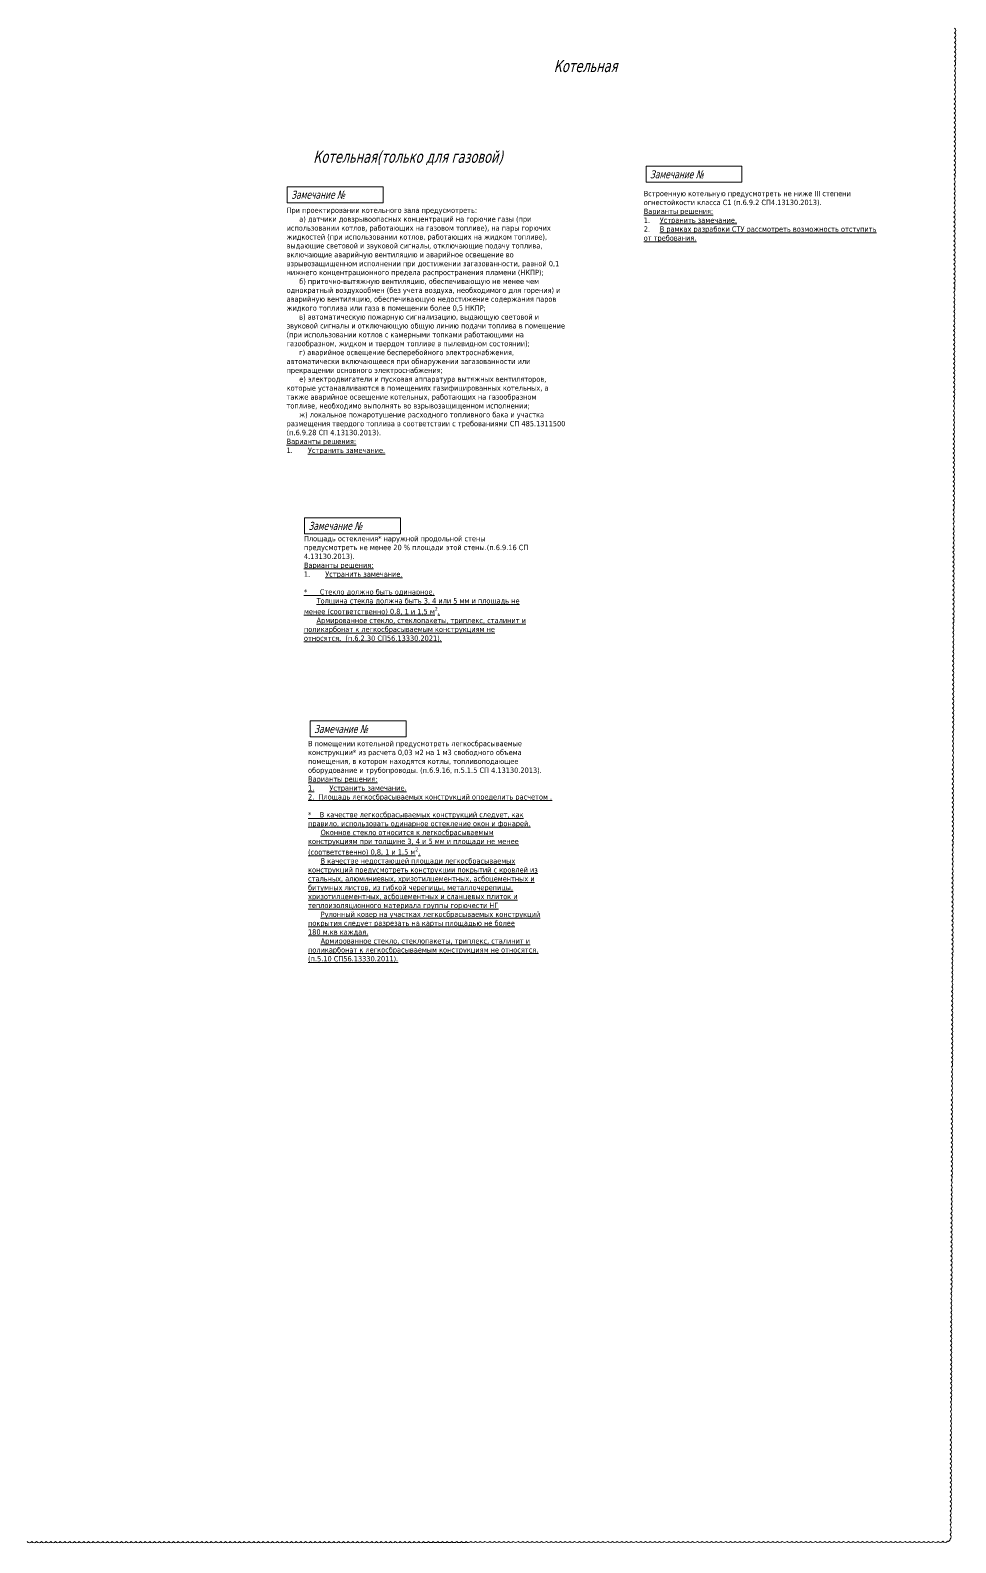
# Model space of a CAD drawing. Header units: millimetres. Extents: x -204396 to 1997851, y -2958255 to 237418.
# Drawn here: x 1105239 to 1209403, y -46702 to 123440 of the extents above; entities that cross this region are included whole.
import ezdxf

# ---------------------------------------------------------------- set-up
doc = ezdxf.new("R2010")
doc.units = ezdxf.units.MM
doc.layers.add('экспертиза', color=1, linetype='Continuous', lineweight=0)
doc.layers.add('экспертиза ДУ', color=1, linetype='Continuous', lineweight=0)
doc.styles.add('ЭКСПЕРТИЗА', font='tahoma.ttf')

msp = doc.modelspace()

# ---------------------------------------------------------------- linework, layer by layer
at = {"layer": 'экспертиза'}
msp.add_lwpolyline([(1104898, -46564, 0.5205671), (1105430, -46564, 0.5205671), (1105961, -46563, 0.5205671), (1106492, -46563, 0.5205671), (1107023, -46563, 0.5205671), (1107554, -46563, 0.5205671), (1108085, -46563, 0.5205671), (1108616, -46563, 0.5205671), (1109147, -46563, 0.5205671), (1109679, -46563, 0.5205671), (1110210, -46563, 0.5205671), (1110741, -46562, 0.5205671), (1111272, -46562, 0.5205671), (1111803, -46562, 0.5205671), (1112334, -46562, 0.5205671), (1112865, -46562, 0.5205671), (1113397, -46562, 0.5205671), (1113928, -46562, 0.5205671), (1114459, -46562, 0.5205671), (1114990, -46562, 0.5205671), (1115521, -46561, 0.5205671), (1116052, -46561, 0.5205671), (1116583, -46561, 0.5205671), (1117115, -46561, 0.5205671), (1117646, -46561, 0.5205671), (1118177, -46561, 0.5205671), (1118708, -46561, 0.5205671), (1119239, -46561, 0.5205671), (1119770, -46561, 0.5205671), (1120301, -46560, 0.5205671), (1120833, -46560, 0.5205671), (1121364, -46560, 0.5205671), (1121895, -46560, 0.5205671), (1122426, -46560, 0.5205671), (1122957, -46560, 0.5205671), (1123488, -46560, 0.5205671), (1124019, -46560, 0.5205671), (1124551, -46560, 0.5205671), (1125082, -46560, 0.5205671), (1125613, -46559, 0.5205671), (1126144, -46559, 0.5205671), (1126675, -46559, 0.5205671), (1127206, -46559, 0.5205671), (1127737, -46559, 0.5205671), (1128268, -46559, 0.5205671), (1128800, -46559, 0.5205671), (1129331, -46559, 0.5205671), (1129862, -46559, 0.5205671), (1130393, -46558, 0.5205671), (1130924, -46558, 0.5205671), (1131455, -46558, 0.5205671), (1131986, -46558, 0.5205671), (1132518, -46558, 0.5205671), (1133049, -46558, 0.5205671), (1133580, -46558, 0.5205671), (1134111, -46558, 0.5205671), (1134642, -46558, 0.5205671), (1135173, -46557, 0.5205671), (1135704, -46557, 0.5205671), (1136236, -46557, 0.5205671), (1136767, -46557, 0.5205671), (1137298, -46557, 0.5205671), (1137829, -46557, 0.5205671), (1138360, -46557, 0.5205671), (1138891, -46557, 0.5205671), (1139422, -46557, 0.5205671), (1139954, -46556, 0.5205671), (1140485, -46556, 0.5205671), (1141016, -46556, 0.5205671), (1141547, -46556, 0.5205671), (1142078, -46556, 0.5205671), (1142609, -46556, 0.5205671), (1143140, -46556, 0.5205671), (1143672, -46556, 0.5205671), (1144203, -46556, 0.5205671), (1144734, -46555, 0.5205671), (1145265, -46555, 0.5205671), (1145796, -46555, 0.5205671), (1146327, -46555, 0.5205671), (1146858, -46555, 0.5205671), (1147389, -46555, 0.5205671), (1147921, -46555, 0.5205671), (1148452, -46555, 0.5205671), (1148983, -46555, 0.5205671), (1149514, -46554, 0.5205671), (1150045, -46554, 0.5205671), (1150576, -46554, 0.5205671), (1151107, -46554, 0.5205671), (1151639, -46554, 0.5205671), (1152170, -46554, 0.5205671), (1152701, -46554, 0.5205671), (1153232, -46554, 0.5205671), (1153763, -46554, 0.5205671), (1154294, -46554, 0.5205671), (1154825, -46553, 0.5205671), (1155357, -46553, 0.5205671), (1155888, -46553, 0.5205671), (1156419, -46553, 0.5205671), (1156950, -46553, 0.5205671), (1157481, -46553, 0.5205671), (1158012, -46553, 0.5205671), (1158543, -46553, 0.5205671), (1159075, -46553, 0.5205671), (1159606, -46552, 0.5205671), (1160137, -46552, 0.5205671), (1160668, -46552, 0.5205671), (1161199, -46552, 0.5205671), (1161730, -46552, 0.5205671), (1162261, -46552, 0.5205671), (1162793, -46552, 0.5205671), (1163324, -46552, 0.5205671), (1163855, -46552, 0.5205671), (1164386, -46551, 0.5205671), (1164917, -46551, 0.5205671), (1165448, -46551, 0.5205671), (1165979, -46551, 0.5205671), (1166510, -46551, 0.5205671), (1167042, -46551, 0.5205671), (1167573, -46551, 0.5205671), (1168104, -46551, 0.5205671), (1168635, -46551, 0.5205671), (1169166, -46550, 0.5205671), (1169697, -46550, 0.5205671), (1170228, -46550, 0.5205671), (1170760, -46550, 0.5205671), (1171291, -46550, 0.5205671), (1171822, -46550, 0.5205671), (1172353, -46550, 0.5205671), (1172884, -46550, 0.5205671), (1173415, -46550, 0.5205671), (1173946, -46549, 0.5205671), (1174478, -46549, 0.5205671), (1175009, -46549, 0.5205671), (1175540, -46549, 0.5205671), (1176071, -46549, 0.5205671), (1176602, -46549, 0.5205671), (1177133, -46549, 0.5205671), (1177664, -46549, 0.5205671), (1178196, -46549, 0.5205671), (1178727, -46548, 0.5205671), (1179258, -46548, 0.5205671), (1179789, -46548, 0.5205671), (1180320, -46548, 0.5205671), (1180851, -46548, 0.5205671), (1181382, -46548, 0.5205671), (1181914, -46548, 0.5205671), (1182445, -46548, 0.5205671), (1182976, -46548, 0.5205671), (1183507, -46548, 0.5205671), (1184038, -46547, 0.5205671), (1184569, -46547, 0.5205671), (1185100, -46547, 0.5205671), (1185631, -46547, 0.5205671), (1186163, -46547, 0.5205671), (1186694, -46547, 0.5205671), (1187225, -46547, 0.5205671), (1187756, -46547, 0.5205671), (1188287, -46547, 0.5205671), (1188818, -46546, 0.5205671), (1189349, -46546, 0.5205671), (1189881, -46546, 0.5205671), (1190412, -46546, 0.5205671), (1190943, -46546, 0.5205671), (1191474, -46546, 0.5205671), (1192005, -46546, 0.5205671), (1192536, -46546, 0.5205671), (1193067, -46546, 0.5205671), (1193599, -46545, 0.5205671), (1194130, -46545, 0.5205671), (1194661, -46545, 0.5205671), (1195192, -46545, 0.5205671), (1195723, -46545, 0.5205671), (1196254, -46545, 0.5205671), (1196785, -46545, 0.5205671), (1197317, -46545, 0.5205671), (1197848, -46545, 0.5205671), (1198379, -46544, 0.5205671), (1198910, -46544, 0.5205671), (1199441, -46544, 0.5205671), (1199972, -46544, 0.5205671), (1200503, -46544, 0.5205671), (1201034, -46544, 0.5205671), (1201566, -46544, 0.5205671), (1202097, -46544, 0.5205671), (1202628, -46544, 0.5205671), (1203159, -46543, 0.5205671), (1203690, -46543, 0.5205671), (1204221, -46543, 0.5205671), (1204752, -46543, 0.5205671), (1205284, -46543, 0.5205671), (1205815, -46543, 0.5205671), (1206346, -46543, 0.5205671), (1206877, -46543, 0.5205671), (1207408, -46543, 0.5205671), (1207939, -46542, 0.5205671), (1208470, -46542, 0.5205671), (1208756, -46296, 0.5205671), (1208757, -45764, 0.5205671), (1208759, -45233, 0.5205671), (1208760, -44702, 0.5205671), (1208762, -44171, 0.5205671), (1208764, -43640, 0.5205671), (1208765, -43109, 0.5205671), (1208767, -42578, 0.5205671), (1208768, -42046, 0.5205671), (1208770, -41515, 0.5205671), (1208771, -40984, 0.5205671), (1208773, -40453, 0.5205671), (1208775, -39922, 0.5205671), (1208776, -39391, 0.5205671), (1208778, -38860, 0.5205671), (1208779, -38329, 0.5205671), (1208781, -37797, 0.5205671), (1208783, -37266, 0.5205671), (1208784, -36735, 0.5205671), (1208786, -36204, 0.5205671), (1208787, -35673, 0.5205671), (1208789, -35142, 0.5205671), (1208791, -34611, 0.5205671), (1208792, -34079, 0.5205671), (1208794, -33548, 0.5205671), (1208795, -33017, 0.5205671), (1208797, -32486, 0.5205671), (1208799, -31955, 0.5205671), (1208800, -31424, 0.5205671), (1208802, -30893, 0.5205671), (1208803, -30361, 0.5205671), (1208805, -29830, 0.5205671), (1208807, -29299, 0.5205671), (1208808, -28768, 0.5205671), (1208810, -28237, 0.5205671), (1208811, -27706, 0.5205671), (1208813, -27175, 0.5205671), (1208815, -26644, 0.5205671), (1208816, -26112, 0.5205671), (1208818, -25581, 0.5205671), (1208819, -25050, 0.5205671), (1208821, -24519, 0.5205671), (1208822, -23988, 0.5205671), (1208824, -23457, 0.5205671), (1208826, -22926, 0.5205671), (1208827, -22394, 0.5205671), (1208829, -21863, 0.5205671), (1208830, -21332, 0.5205671), (1208832, -20801, 0.5205671), (1208834, -20270, 0.5205671), (1208835, -19739, 0.5205671), (1208837, -19208, 0.5205671), (1208838, -18676, 0.5205671), (1208840, -18145, 0.5205671), (1208842, -17614, 0.5205671), (1208843, -17083, 0.5205671), (1208845, -16552, 0.5205671), (1208846, -16021, 0.5205671), (1208848, -15490, 0.5205671), (1208850, -14959, 0.5205671), (1208851, -14427, 0.5205671), (1208853, -13896, 0.5205671), (1208854, -13365, 0.5205671), (1208856, -12834, 0.5205671), (1208858, -12303, 0.5205671), (1208859, -11772, 0.5205671), (1208861, -11241, 0.5205671), (1208862, -10709, 0.5205671), (1208864, -10178, 0.5205671), (1208865, -9647, 0.5205671), (1208867, -9116, 0.5205671), (1208869, -8585, 0.5205671), (1208870, -8054, 0.5205671), (1208872, -7523, 0.5205671), (1208873, -6991, 0.5205671), (1208875, -6460, 0.5205671), (1208877, -5929, 0.5205671), (1208878, -5398, 0.5205671), (1208880, -4867, 0.5205671), (1208881, -4336, 0.5205671), (1208883, -3805, 0.5205671), (1208885, -3274, 0.5205671), (1208886, -2742, 0.5205671), (1208888, -2211, 0.5205671), (1208889, -1680, 0.5205671), (1208891, -1149, 0.5205671), (1208893, -618, 0.5205671), (1208894, -87, 0.5205671), (1208896, 444, 0.5205671), (1208897, 976, 0.5205671), (1208899, 1507, 0.5205671), (1208901, 2038, 0.5205671), (1208902, 2569, 0.5205671), (1208904, 3100, 0.5205671), (1208905, 3631, 0.5205671), (1208907, 4162, 0.5205671), (1208909, 4694, 0.5205671), (1208910, 5225, 0.5205671), (1208912, 5756, 0.5205671), (1208913, 6287, 0.5205671), (1208915, 6818, 0.5205671), (1208916, 7349, 0.5205671), (1208918, 7880, 0.5205671), (1208920, 8411, 0.5205671), (1208921, 8943, 0.5205671), (1208923, 9474, 0.5205671), (1208924, 10005, 0.5205671), (1208926, 10536, 0.5205671), (1208928, 11067, 0.5205671), (1208929, 11598, 0.5205671), (1208931, 12129, 0.5205671), (1208932, 12661, 0.5205671), (1208934, 13192, 0.5205671), (1208936, 13723, 0.5205671), (1208937, 14254, 0.5205671), (1208939, 14785, 0.5205671), (1208940, 15316, 0.5205671), (1208942, 15847, 0.5205671), (1208944, 16379, 0.5205671), (1208945, 16910, 0.5205671), (1208947, 17441, 0.5205671), (1208948, 17972, 0.5205671), (1208950, 18503, 0.5205671), (1208952, 19034, 0.5205671), (1208953, 19565, 0.5205671), (1208955, 20096, 0.5205671), (1208956, 20628, 0.5205671), (1208958, 21159, 0.5205671), (1208959, 21690, 0.5205671), (1208961, 22221, 0.5205671), (1208963, 22752, 0.5205671), (1208964, 23283, 0.5205671), (1208966, 23814, 0.5205671), (1208967, 24346, 0.5205671), (1208969, 24877, 0.5205671), (1208971, 25408, 0.5205671), (1208972, 25939, 0.5205671), (1208974, 26470, 0.5205671), (1208975, 27001, 0.5205671), (1208977, 27532, 0.5205671), (1208979, 28064, 0.5205671), (1208980, 28595, 0.5205671), (1208982, 29126, 0.5205671), (1208983, 29657, 0.5205671), (1208985, 30188, 0.5205671), (1208987, 30719, 0.5205671), (1208988, 31250, 0.5205671), (1208990, 31781, 0.5205671), (1208991, 32313, 0.5205671), (1208993, 32844, 0.5205671), (1208995, 33375, 0.5205671), (1208996, 33906, 0.5205671), (1208998, 34437, 0.5205671), (1208999, 34968, 0.5205671), (1209001, 35499, 0.5205671), (1209002, 36031, 0.5205671), (1209004, 36562, 0.5205671), (1209006, 37093, 0.5205671), (1209007, 37624, 0.5205671), (1209009, 38155, 0.5205671), (1209010, 38686, 0.5205671), (1209012, 39217, 0.5205671), (1209014, 39749, 0.5205671), (1209015, 40280, 0.5205671), (1209017, 40811, 0.5205671), (1209018, 41342, 0.5205671), (1209020, 41873, 0.5205671), (1209022, 42404, 0.5205671), (1209023, 42935, 0.5205671), (1209025, 43466, 0.5205671), (1209026, 43998, 0.5205671), (1209028, 44529, 0.5205671), (1209030, 45060, 0.5205671), (1209031, 45591, 0.5205671), (1209033, 46122, 0.5205671), (1209034, 46653, 0.5205671), (1209036, 47184, 0.5205671), (1209038, 47716, 0.5205671), (1209039, 48247, 0.5205671), (1209041, 48778, 0.5205671), (1209042, 49309, 0.5205671), (1209044, 49840, 0.5205671), (1209046, 50371, 0.5205671), (1209047, 50902, 0.5205671), (1209049, 51434, 0.5205671), (1209050, 51965, 0.5205671), (1209052, 52496, 0.5205671), (1209053, 53027, 0.5205671), (1209055, 53558, 0.5205671), (1209057, 54089, 0.5205671), (1209058, 54620, 0.5205671), (1209060, 55151, 0.5205671), (1209061, 55683, 0.5205671), (1209063, 56214, 0.5205671), (1209065, 56745, 0.5205671), (1209066, 57276, 0.5205671), (1209068, 57807, 0.5205671), (1209069, 58338, 0.5205671), (1209071, 58869, 0.5205671), (1209073, 59401, 0.5205671), (1209074, 59932, 0.5205671), (1209076, 60463, 0.5205671), (1209077, 60994, 0.5205671), (1209079, 61525, 0.5205671), (1209081, 62056, 0.5205671), (1209082, 62587, 0.5205671), (1209084, 63119, 0.5205671), (1209085, 63650, 0.5205671), (1209087, 64181, 0.5205671), (1209089, 64712, 0.5205671), (1209090, 65243, 0.5205671), (1209092, 65774, 0.5205671), (1209093, 66305, 0.5205671), (1209095, 66836, 0.5205671), (1209096, 67368, 0.5205671), (1209098, 67899, 0.5205671), (1209100, 68430, 0.5205671), (1209101, 68961, 0.5205671), (1209103, 69492, 0.5205671), (1209104, 70023, 0.5205671), (1209106, 70554, 0.5205671), (1209108, 71086, 0.5205671), (1209109, 71617, 0.5205671), (1209111, 72148, 0.5205671), (1209112, 72679, 0.5205671), (1209114, 73210, 0.5205671), (1209116, 73741, 0.5205671), (1209117, 74272, 0.5205671), (1209119, 74804, 0.5205671), (1209120, 75335, 0.5205671), (1209122, 75866, 0.5205671), (1209124, 76397, 0.5205671), (1209125, 76928, 0.5205671), (1209127, 77459, 0.5205671), (1209128, 77990, 0.5205671), (1209130, 78522, 0.5205671), (1209132, 79053, 0.5205671), (1209133, 79584, 0.5205671), (1209135, 80115, 0.5205671), (1209136, 80646, 0.5205671), (1209138, 81177, 0.5205671), (1209140, 81708, 0.5205671), (1209141, 82239, 0.5205671), (1209143, 82771, 0.5205671), (1209144, 83302, 0.5205671), (1209146, 83833, 0.5205671), (1209147, 84364, 0.5205671), (1209149, 84895, 0.5205671), (1209151, 85426, 0.5205671), (1209152, 85957, 0.5205671), (1209154, 86489, 0.5205671), (1209155, 87020, 0.5205671), (1209157, 87551, 0.5205671), (1209159, 88082, 0.5205671), (1209160, 88613, 0.5205671), (1209162, 89144, 0.5205671), (1209163, 89675, 0.5205671), (1209165, 90207, 0.5205671), (1209167, 90738, 0.5205671), (1209168, 91269, 0.5205671), (1209170, 91800, 0.5205671), (1209171, 92331, 0.5205671), (1209173, 92862, 0.5205671), (1209175, 93393, 0.5205671), (1209176, 93924, 0.5205671), (1209178, 94456, 0.5205671), (1209179, 94987, 0.5205671), (1209181, 95518, 0.5205671), (1209183, 96049, 0.5205671), (1209184, 96580, 0.5205671), (1209186, 97111, 0.5205671), (1209187, 97642, 0.5205671), (1209189, 98174, 0.5205671), (1209190, 98705, 0.5205671), (1209192, 99236, 0.5205671), (1209194, 99767, 0.5205671), (1209195, 100298, 0.5205671), (1209197, 100829, 0.5205671), (1209198, 101360, 0.5205671), (1209200, 101892, 0.5205671), (1209202, 102423, 0.5205671), (1209203, 102954, 0.5205671), (1209205, 103485, 0.5205671), (1209206, 104016, 0.5205671), (1209208, 104547, 0.5205671), (1209210, 105078, 0.5205671), (1209211, 105609, 0.5205671), (1209213, 106141, 0.5205671), (1209214, 106672, 0.5205671), (1209216, 107203, 0.5205671), (1209218, 107734, 0.5205671), (1209219, 108265, 0.5205671), (1209221, 108796, 0.5205671), (1209222, 109327, 0.5205671), (1209224, 109859, 0.5205671), (1209226, 110390, 0.5205671), (1209227, 110921, 0.5205671), (1209229, 111452, 0.5205671), (1209230, 111983, 0.5205671), (1209232, 112514, 0.5205671), (1209233, 113045, 0.5205671), (1209235, 113577, 0.5205671), (1209237, 114108, 0.5205671), (1209238, 114639, 0.5205671), (1209240, 115170, 0.5205671), (1209241, 115701, 0.5205671), (1209243, 116232, 0.5205671), (1209245, 116763, 0.5205671), (1209246, 117294, 0.5205671), (1209248, 117826, 0.5205671), (1209249, 118357, 0.5205671), (1209251, 118888, 0.5205671), (1209253, 119419, 0.5205671), (1209254, 119950, 0.5205671), (1209256, 120481, 0.5205671), (1209257, 121012, 0.5205671), (1209259, 121544, 0.5205671), (1209261, 122075, 0.5205671), (1209262, 122606, 0.5205671), (1209264, 123137, 0.5205671), (1209265, 123668, 0.5205671)], format="xyb", dxfattribs=at)
at = {"layer": 'экспертиза', "lineweight": 0}
for points in [[(1174541, 108133), (1185341, 108133), (1185341, 106333), (1174541, 106333), (1174541, 108133)], [(1134163, 105840), (1144963, 105840), (1144963, 104040), (1134163, 104040), (1134163, 105840)]]:
    msp.add_lwpolyline(points, dxfattribs=at)
at = {"layer": 'экспертиза', "lineweight": 0, "transparency": 33554687}
for points in [[(1136105, 68586), (1146905, 68586), (1146905, 66786), (1136105, 66786), (1136105, 68586)], [(1136740, 45739), (1147540, 45739), (1147540, 43939), (1136740, 43939), (1136740, 45739)]]:
    msp.add_lwpolyline(points, dxfattribs=at)

# ---------------------------------------------------------------- texts
at = {"layer": 'экспертиза', "lineweight": 0, "style": 'ЭКСПЕРТИЗА', "oblique": 14.99998, "width": 0.8}
for p in [(1174991, 106783), (1134613, 104490)]:
    msp.add_text('Замечание №', height=900, dxfattribs=at).set_placement(p)
at = {"layer": 'экспертиза', "lineweight": 0, "ltscale": 100, "transparency": 33554687, "style": 'ЭКСПЕРТИЗА', "oblique": 14.99998, "width": 0.8}
for p in [(1136555, 67236), (1137190, 44389)]:
    msp.add_text('Замечание №', height=900, dxfattribs=at).set_placement(p)
at = {"layer": 'экспертиза', "lineweight": 0, "ltscale": 100, "char_height": 600, "attachment_point": 1, "style": 'ЭКСПЕРТИЗА'}
for s, insert, width in [('\\pt1200;Встроенную котельную предусмотреть не ниже III степени огнестойкости класса С1 (п.6.9.2 СП4.13130.2013).\\P{\\L\\C6;Варианты решения:\\P\\pt1800;\\l1.^I\\LУстранить замечание.\\P\\l2.^I\\LВ рамках разрабоки СТУ рассмотреть возможность отступить от требования.}', (1174285, 105375), 25338.67), ('При проектировании котельного зала предусмотреть:\\P\\pi1417.5;а) датчики довзрывоопасных концентраций на горючие газы (при использовании котлов, работающих на газовом топливе), на пары горючих жидкостей (при использовании котлов, работающих на жидком топливе), выдающие световой и звуковой сигналы, отключающие подачу топлива, включающие аварийную вентиляцию и аварийное освещение во взрывозащищенном исполнении при достижении загазованности, равной 0,1 нижнего концентрационного предела распространения пламени (НКПР);\\Pб) приточно-вытяжную вентиляцию, обеспечивающую не менее чем однократный воздухообмен (без учета воздуха, необходимого для горения) и аварийную вентиляцию, обеспечивающую недостижение содержания паров жидкого топлива или газа в помещении более 0,5 НКПР;\\Pв) автоматическую пожарную сигнализацию, выдающую световой и звуковой сигналы и отключающую общую линию подачи топлива в помещение (при использовании котлов с камерными топками работающими на газообразном, жидком и твердом топливе в пылевидном состоянии);\\Pг) аварийное освещение бесперебойного электроснабжения, автоматически включающееся при обнаружении загазованности или прекращении основного электроснабжения;\\Pе) электродвигатели и пусковая аппаратура вытяжных вентиляторов, которые устанавливаются в помещениях газифицированных котельных, а также аварийное освещение котельных, работающих на газообразном топливе, необходимо выполнять во взрывозащищенном исполнении;\\Pж) локальное пожаротушение расходного топливного бака и участка размещения твердого топлива в соответствии с требованиями СП 485.1311500 (п.6.9.28 СП 4.13130.2013).{\\C6;\\P\\pi0;\\LВарианты решения:\\P\\l1.^I\\LУстранить замечание.}', (1134090, 103495), 30015.53), ('\\pt1200;Площадь остекления* наружной продольной стены  предусмотреть не менее 20 % площади этой стены.(п.6.9.16 СП 4.13130.2013).{\\L\\C6;\\PВарианты решения:\\P\\ptz;\\l1.^I\\LУстранить замечание.\\P\\pt1200;\\P\\ptz;\\A1;*      Стекло должно быть одинарное.\\P\\pi1420.002;Толщина стекла должна быть 3, 4 или 5 мм и площадь не менее (соответственно) 0,8, 1 и 1,5 м\\H0.7x;\\l\\S2^ ;\\H1.42857x;\\L. \\PАрмированное стекло, стеклопакеты, триплекс, сталинит и поликарбонат к легкосбрасываемым конструкциям не относятся.  (п.6.2.30 СП56.13330.2021).}', (1136043, 66558), 24188.88)]:
    msp.add_mtext(s, dxfattribs=dict(at, insert=insert, width=width))
at = {"layer": 'экспертиза', "lineweight": 0, "ltscale": 100, "transparency": 33554687, "insert": (1136505, 43503), "char_height": 600, "width": 25321.86, "attachment_point": 1, "style": 'ЭКСПЕРТИЗА'}
msp.add_mtext('\\A1;В помещении котельной предусмотреть легкосбрасываемые конструкции* из расчета 0,03 м2 на 1 м3 свободного объема помещения, в котором находятся котлы, топливоподающее оборудование и трубопроводы. (п.6.9.16, {\\C2;п.5.1.5 }СП 4.13130.2013).\\P{\\L\\C6;Варианты решения:\\P1.^IУстранить замечание. \\P2.  Площадь легкосбрасываемых конструкций определить расчетом .\\P\\P*    В качестве легкосбрасываемых конструкций следует, как правило, использовать одинарное остекление окон и фонарей.\\P\\pi1420.002;Оконное стекло относится к легкосбрасываемым конструкциям при толщине 3, 4 и 5 мм и площади не менее (соответственно) 0,8, 1 и 1,5 м\\H0.7x;\\l\\S2^ ;\\H1.42857x;\\L. \\P\\pi0;      В качестве недостающей площади легкосбрасываемых конструкций предусмотреть конструкции покрытий с кровлей из стальных, алюминиевых, хризотилцементных, асбоцементных и битумных листов, из гибкой черепицы, металлочерепицы, хризотилцементных, асбоцементных и сланцевых плиток и теплоизоляционного материала группы горючести НГ\\P\\pi1420.002;Рулонный ковер на участках легкосбрасываемых конструкций покрытия следует разрезать на карты площадью не более \\P\\pi0;180 м.кв каждая.\\P\\pi1420.002;Армированное стекло, стеклопакеты, триплекс, сталинит и поликарбонат к легкосбрасываемым конструкциям не относятся. (п.5.10 СП56.13330.2011).}', dxfattribs=at)
at = {"layer": 'экспертиза ДУ', "color": 2, "lineweight": 0, "style": 'ЭКСПЕРТИЗА', "oblique": 14.99998, "width": 0.8}
for s, p in [('Котельная', (1164157, 118738)), ('Котельная(только для газовой)', (1137087, 108531))]:
    msp.add_text(s, height=1350, dxfattribs=at).set_placement(p)

doc.saveas('drawing.dxf')
